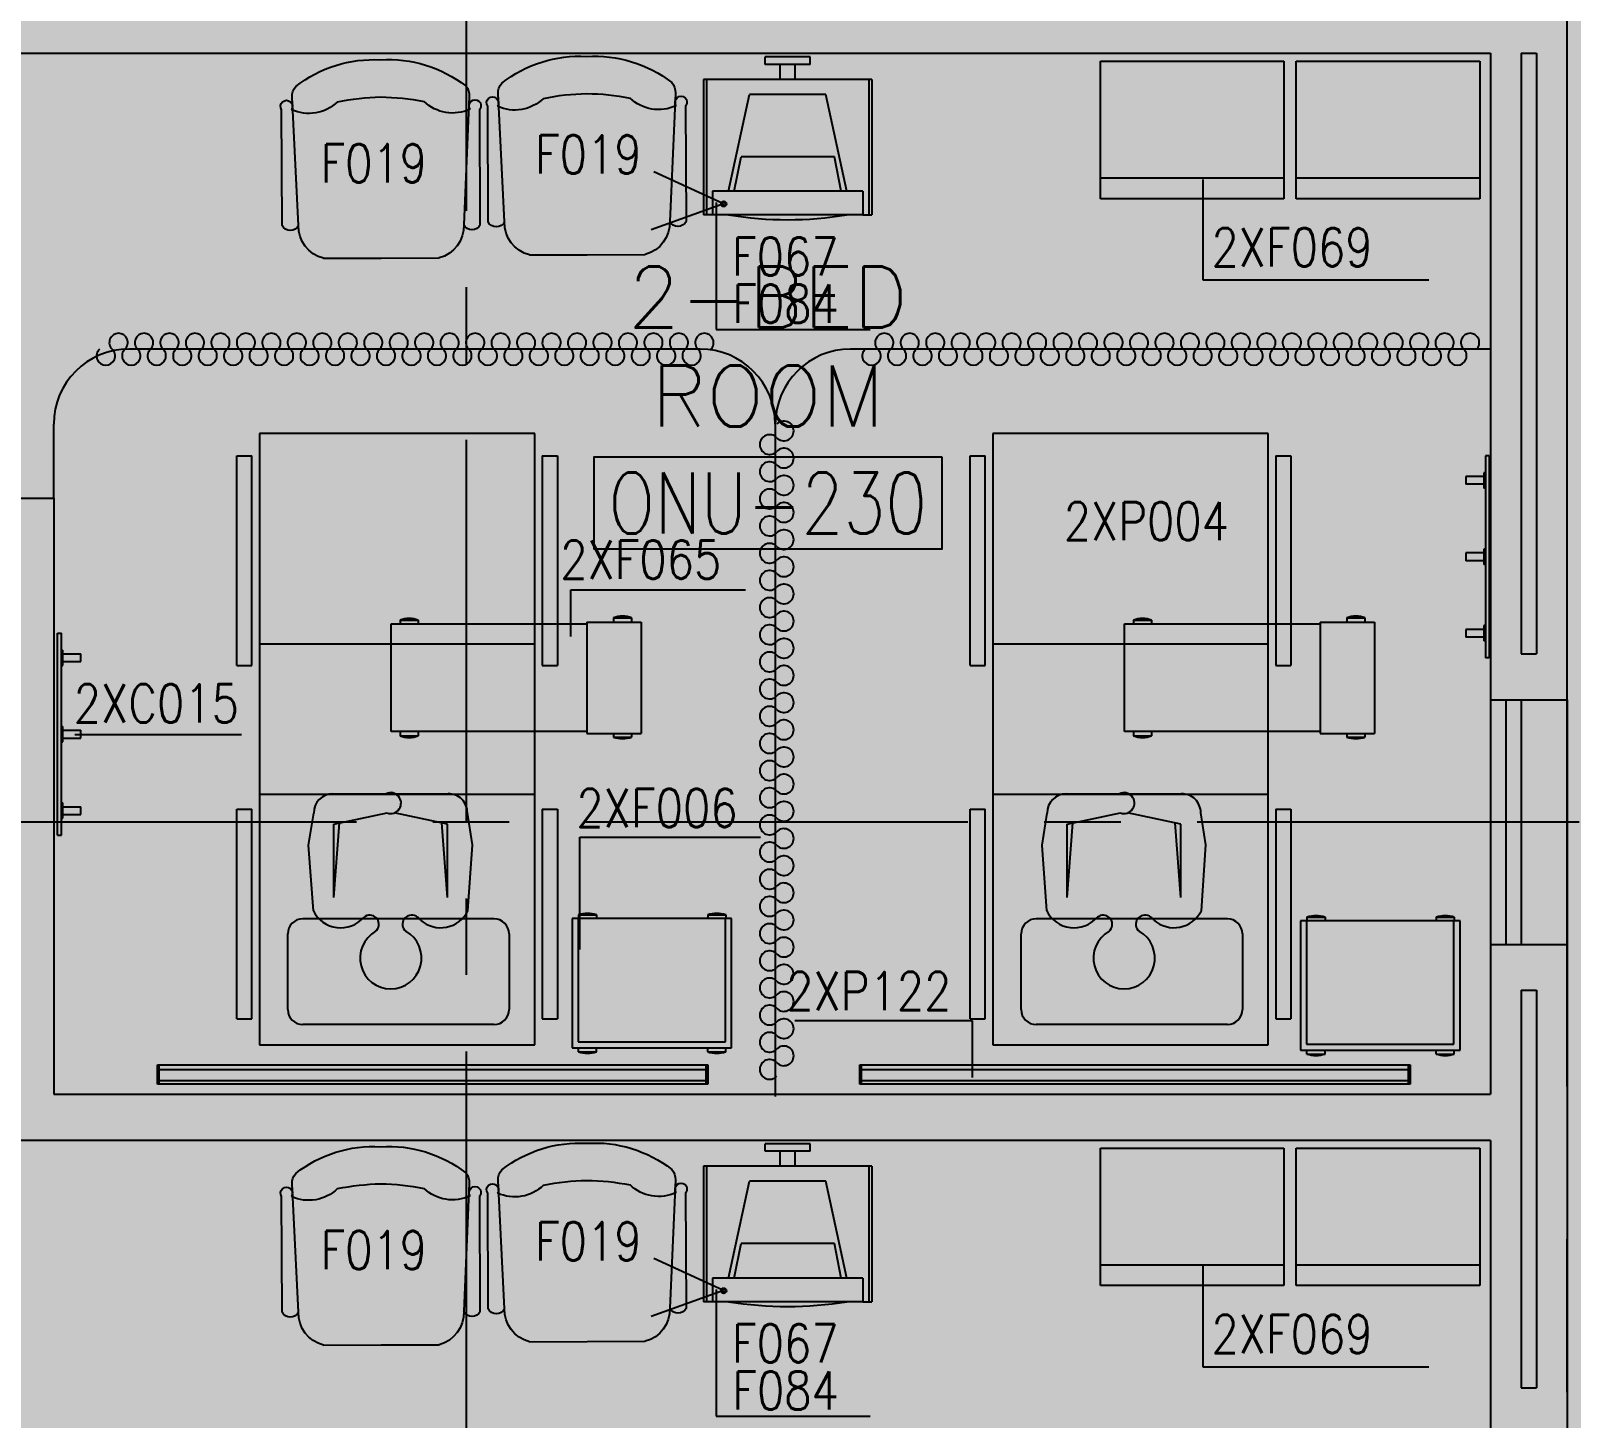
# Model space of a CAD drawing. Extents: x 88852.7 to 88945.7, y 39921.6 to 40001.1.
# Drawn here: x 88888.15 to 88893.18, y 39944.53 to 39949.07 of the extents above; entities that cross this region are included whole.
import ezdxf
from ezdxf.enums import TextEntityAlignment as Align

# ---------------------------------------------------------------- set-up
doc = ezdxf.new("R2010")
doc.units = 0
doc.header["$MEASUREMENT"] = 0
doc.linetypes.add('CENTER', pattern=[2, 1.25, -0.25, 0.25, -0.25])
doc.linetypes.add('CENTERX2', pattern=[4, 2.5, -0.5, 0.5, -0.5])
for name, color, linetype in [('A-TEXT', 7, 'CONTINUOUS'), ('AXES', 11, 'CENTERX2'), ('AXES1', 11, 'CENTER'), ('INSUL', 4, 'CONTINUOUS'), ('MEDICAL', 4, 'CONTINUOUS'), ('NON-MEDICAL', 4, 'CONTINUOUS'), ('RM-BOX', 4, 'CONTINUOUS'), ('RM-NAME', 2, 'CONTINUOUS'), ('RM-NO', 2, 'CONTINUOUS'), ('WALL', 4, 'CONTINUOUS'), ('WIN', 3, 'CONTINUOUS')]:
    doc.layers.add(name, color=color, linetype=linetype)
doc.styles.add('ROMANS', font='ROMANS.shx', dxfattribs={"width": 0.6})
doc.dimstyles.new('DIM-OUT', dxfattribs={"dimscale": 0, "dimtxt": 0.24, "dimasz": 0.08, "dimexe": 0.02, "dimexo": 0.02, "dimgap": 0.05, "dimtad": 1, "dimdec": 0, "dimlfac": 1000, "dimzin": 0, "dimdsep": 46, "dimtxsty": 'ROMANS', "dimblk1": 'ARCHTICK', "dimblk2": 'ARCHTICK', "dimsah": 1, "dimcen": 0.01, "dimdle": 0.08, "dimclrd": 4, "dimclre": 4, "dimclrt": 2, "dimadec": 0, "dimazin": 0, "dimtp": 2, "dimtm": 2, "dimtfac": 0.1142857142857143, "dimtdec": 0, "dimtix": 1, "dimtmove": 2, "dimatfit": 3, "dimldrblk": 'ARCHTICK', "dimfxl": 0, "dimtolj": 1, "dimtzin": 0, "dimarcsym": 0})

# ---------------------------------------------------------------- blocks, each defined once
blk = doc.blocks.new('RM1')
at = {"layer": 'RM-BOX'}
blk.add_lwpolyline([(569.8908462408872, -200), (-569.890846240829, -200), (-569.8908462407999, -500), (569.8908462407999, -500)], close=True, dxfattribs=at)
at = {"layer": 'RM-NAME', "style": 'ROMANS'}
for tag, p in [('ROOMNAME1', (-5.820766091346741e-11, 323.8095238095266)), ('ROOMNAME2', (0, 0))]:
    blk.add_attdef(tag, text='', height=200, dxfattribs=at).set_placement(p, align=Align.MIDDLE)
at = {"layer": 'RM-NO', "style": 'ROMANS', "width": 0.8}
blk.add_attdef('ROOMNO', text='', height=200, dxfattribs=at).set_placement((0, -350), align=Align.MIDDLE)

msp = doc.modelspace()

# ---------------------------------------------------------------- linework, layer by layer
at = {"layer": 'AXES'}
msp.add_line((88893.17025844975, 39921.61526879654), (88893.17025844975, 40000.07794392369), dxfattribs=at)
at = {"layer": 'AXES1'}
for p, q in [((88889.57025844975, 39928.47956244052), (88889.57025844975, 39987.29956244052)), ((88889.57025844975, 39928.47956244052), (88889.57025844975, 39987.29956244052)), ((88935.21025844975, 39946.47956244052), (88876.97025844976, 39946.47956244052)), ((88935.21025844975, 39946.47956244052), (88876.97025844976, 39946.47956244052))]:
    msp.add_line(p, q, dxfattribs=at)
at = {"layer": 'INSUL'}
for p, q in [((88893.02025844976, 39948.99456244052), (88893.02025844975, 39947.02956244052)), ((88893.02025844976, 39948.99456244052), (88893.07025844975, 39948.99456244052)), ((88893.07025844976, 39948.99456244052), (88893.07025844975, 39947.02956244052)), ((88893.02025844975, 39947.02956244052), (88893.07025844975, 39947.02956244052)), ((88893.02025844975, 39945.92956244052), (88893.07025844975, 39945.92956244052)), ((88893.02025844975, 39945.92956244052), (88893.02025844975, 39944.62956244052)), ((88893.07025844975, 39945.92956244052), (88893.07025844975, 39944.62956244052)), ((88893.02025844975, 39944.62956244052), (88893.07025844975, 39944.62956244052))]:
    msp.add_line(p, q, dxfattribs=at)
at = {"layer": 'MEDICAL'}
for p, q in [((88890.6948429078, 39948.98253763723), (88890.54720511253, 39948.98253763723)), ((88890.54720511253, 39948.95808945608), (88890.54720511253, 39948.98253763723)), ((88890.6948429078, 39948.95808945608), (88890.54720511253, 39948.95808945608)), ((88890.59641771094, 39948.90887685765), (88890.59641771094, 39948.95808945608)), ((88890.64563030937, 39948.90887685765), (88890.64563030937, 39948.95808945608)), ((88890.6948429078, 39948.95808945608), (88890.6948429078, 39948.98253763723)), ((88890.89661456134, 39948.90887685765), (88890.34543345898, 39948.90887685765)), ((88890.34543345898, 39948.90887685765), (88890.34543345898, 39948.46596347183)), ((88890.35527597867, 39948.90887685765), (88890.35527597867, 39948.46596347183)), ((88890.88677204166, 39948.90887685765), (88890.88677204166, 39948.46596347183)), ((88890.89661456134, 39948.90887685765), (88890.89661456134, 39948.46596347183)), ((88890.42766206927, 39948.54329755507), (88890.49625286278, 39948.85966425923)), ((88890.74579515755, 39948.85966425923), (88890.49625286278, 39948.85966425923)), ((88890.81438595105, 39948.54329755507), (88890.74579515755, 39948.85966425923)), ((88890.44633889844, 39948.54329755507), (88890.46829611476, 39948.65582532551)), ((88890.77375190555, 39948.65582532551), (88890.46829611476, 39948.65582532551)), ((88890.79570912187, 39948.54329755507), (88890.77375190555, 39948.65582532551)), ((88890.4114898175, 39948.50221039753), (88890.18283192885, 39948.60699701695)), ((88890.37496101804, 39948.54329755507), (88890.37496101804, 39948.46596347183)), ((88890.86708700229, 39948.54329755507), (88890.37496101804, 39948.54329755507)), ((88890.86708700229, 39948.54329755507), (88890.86708700229, 39948.46596347183)), ((88890.4114898175, 39948.50221039753), (88890.17469418219, 39948.41740183223)), ((88890.37496101804, 39948.46596347183), (88890.34543345898, 39948.46596347183)), ((88890.86708700229, 39948.46596347183), (88890.37496101804, 39948.46596347183)), ((88890.86708700229, 39948.46596347183), (88890.89661456134, 39948.46596347183)), ((88890.33446954402, 39948.02717292956), (88888.46632060221, 39948.02717292963)), ((88892.92025844975, 39948.02717292956), (88890.8264462248, 39948.02717292963)), ((88888.22025844974, 39947.53956244051), (88888.22025844974, 39947.7811099375)), ((88890.58052698479, 39947.7811099375), (88890.58052698479, 39945.58238211735)), ((88888.89340029711, 39947.75059501539), (88888.89340029711, 39945.75059501539)), ((88889.7934002971, 39947.75059501539), (88888.89340029711, 39947.75059501539)), ((88889.7934002971, 39945.75059501539), (88889.7934002971, 39947.75059501539)), ((88891.2922143521, 39947.75059501539), (88891.2922143521, 39945.75059501539)), ((88892.19221435211, 39947.75059501539), (88891.2922143521, 39947.75059501539)), ((88892.19221435211, 39945.75059501539), (88892.19221435211, 39947.75059501539)), ((88888.81918769868, 39946.9923874453), (88888.81918769868, 39947.67813723167)), ((88888.81918769868, 39947.67813723167), (88888.86840029711, 39947.67813723167)), ((88888.86840029711, 39946.9923874453), (88888.86840029711, 39947.67813723167)), ((88889.81840029711, 39947.67813723167), (88889.86761289553, 39947.67813723167)), ((88889.81840029711, 39947.67813723167), (88889.81840029711, 39946.9923874453)), ((88889.86761289553, 39947.67813723167), (88889.86761289553, 39946.9923874453)), ((88891.21800175367, 39946.9923874453), (88891.21800175367, 39947.67813723167)), ((88891.21800175367, 39947.67813723167), (88891.2672143521, 39947.67813723167)), ((88891.2672143521, 39946.9923874453), (88891.2672143521, 39947.67813723167)), ((88892.2172143521, 39947.67813723167), (88892.26642695053, 39947.67813723167)), ((88892.2172143521, 39947.67813723167), (88892.2172143521, 39946.9923874453)), ((88892.26642695053, 39947.67813723167), (88892.26642695053, 39946.9923874453)), ((88889.32436610873, 39947.12777847248), (88889.96412988826, 39947.12777847248)), ((88889.32436610873, 39946.77590839373), (88889.32436610873, 39947.12777847248)), ((88889.35317431885, 39947.14069002638), (88889.35317431885, 39947.12777847248)), ((88889.35317431885, 39947.14069002638), (88889.41222943696, 39947.14069002638)), ((88889.41222943696, 39947.14069002638), (88889.41222943696, 39947.12777847248)), ((88889.96412988826, 39947.13393004728), (88890.14129524259, 39947.13393004728)), ((88889.96412988826, 39947.13393004728), (88889.96412988826, 39946.76975681893)), ((88890.05121785418, 39947.14815397064), (88890.05121785418, 39947.13393004728)), ((88890.05121785418, 39947.14815397064), (88890.11027297229, 39947.14815397064)), ((88890.11027297229, 39947.14815397064), (88890.11027297229, 39947.13393004728)), ((88890.14129524259, 39947.13393004728), (88890.14129524259, 39946.76975681893)), ((88891.72318016372, 39946.77590839373), (88891.72318016372, 39947.12777847248)), ((88891.72318016372, 39947.12777847248), (88892.36294394326, 39947.12777847248)), ((88891.75198837386, 39947.14069002638), (88891.75198837386, 39947.12777847248)), ((88891.75198837386, 39947.14069002638), (88891.81104349197, 39947.14069002638)), ((88891.81104349197, 39947.14069002638), (88891.81104349197, 39947.12777847248)), ((88892.36294394326, 39947.13393004728), (88892.5401092976, 39947.13393004728)), ((88892.36294394326, 39947.13393004728), (88892.36294394326, 39946.76975681893)), ((88892.45003190919, 39947.14815397064), (88892.45003190919, 39947.13393004728)), ((88892.45003190919, 39947.14815397064), (88892.5090870273, 39947.14815397064)), ((88892.5090870273, 39947.14815397064), (88892.5090870273, 39947.13393004728)), ((88892.5401092976, 39947.13393004728), (88892.5401092976, 39946.76975681893)), ((88888.89340029711, 39947.06313789929), (88889.7934002971, 39947.06313789929)), ((88891.2922143521, 39947.06313789929), (88892.19221435211, 39947.06313789929)), ((88888.81918769868, 39946.9923874453), (88888.86840029711, 39946.9923874453)), ((88889.81840029711, 39946.9923874453), (88889.86761289553, 39946.9923874453)), ((88891.21800175367, 39946.9923874453), (88891.2672143521, 39946.9923874453)), ((88892.2172143521, 39946.9923874453), (88892.26642695053, 39946.9923874453)), ((88889.96412988826, 39946.77590839373), (88889.32436610873, 39946.77590839373)), ((88889.35317431885, 39946.77590839373), (88889.35317431885, 39946.76154637481)), ((88889.41222943696, 39946.77590839373), (88889.41222943696, 39946.76154637481)), ((88892.36294394326, 39946.77590839373), (88891.72318016372, 39946.77590839373)), ((88891.75198837386, 39946.77590839373), (88891.75198837386, 39946.76154637481)), ((88891.81104349197, 39946.77590839373), (88891.81104349197, 39946.76154637481)), ((88889.35317431885, 39946.76154637481), (88889.41222943696, 39946.76154637481)), ((88889.96412988826, 39946.76975681893), (88890.14129524259, 39946.76975681893)), ((88890.05121785418, 39946.76975681893), (88890.05121785418, 39946.75781440268)), ((88890.05121785418, 39946.75781440268), (88890.11027297229, 39946.75781440268)), ((88890.11027297229, 39946.76975681893), (88890.11027297229, 39946.75781440268)), ((88891.75198837386, 39946.76154637481), (88891.81104349197, 39946.76154637481)), ((88892.36294394326, 39946.76975681893), (88892.5401092976, 39946.76975681893)), ((88892.45003190919, 39946.76975681893), (88892.45003190919, 39946.75781440268)), ((88892.45003190919, 39946.75781440268), (88892.5090870273, 39946.75781440268)), ((88892.5090870273, 39946.76975681893), (88892.5090870273, 39946.75781440268)), ((88888.89340029711, 39946.57101191504), (88889.7934002971, 39946.57101191504)), ((88891.2922143521, 39946.57101191504), (88892.19221435211, 39946.57101191504)), ((88888.81918769868, 39945.83657713524), (88888.81918769868, 39946.52232692161)), ((88888.81918769868, 39946.52232692161), (88888.86840029711, 39946.52232692161)), ((88888.86840029711, 39945.83657713524), (88888.86840029711, 39946.52232692161)), ((88889.81840029711, 39946.52232692161), (88889.86761289553, 39946.52232692161)), ((88889.81840029711, 39946.52232692161), (88889.81840029711, 39945.83657713524)), ((88889.86761289553, 39946.52232692161), (88889.86761289553, 39945.83657713524)), ((88891.21800175367, 39945.83657713524), (88891.21800175367, 39946.52232692161)), ((88891.21800175367, 39946.52232692161), (88891.2672143521, 39946.52232692161)), ((88891.2672143521, 39945.83657713524), (88891.2672143521, 39946.52232692161)), ((88892.2172143521, 39946.52232692161), (88892.26642695053, 39946.52232692161)), ((88892.2172143521, 39946.52232692161), (88892.2172143521, 39945.83657713524)), ((88892.26642695053, 39946.52232692161), (88892.26642695053, 39945.83657713524)), ((88889.93665802776, 39946.17618632763), (88889.99571314587, 39946.17618632763)), ((88889.93665802776, 39946.17618632763), (88889.93665802776, 39946.16402415574)), ((88889.99571314587, 39946.17618632763), (88889.99571314587, 39946.16402415574)), ((88890.35938142684, 39946.17618632763), (88890.41843654495, 39946.17618632763)), ((88890.35938142684, 39946.17618632763), (88890.35938142684, 39946.16402415574)), ((88890.41843654495, 39946.17618632763), (88890.41843654495, 39946.16402415574)), ((88892.31956194501, 39946.1686866734), (88892.37861706312, 39946.1686866734)), ((88892.31956194501, 39946.1686866734), (88892.31956194501, 39946.15652450151)), ((88892.37861706312, 39946.1686866734), (88892.37861706312, 39946.15652450151)), ((88892.7422853441, 39946.1686866734), (88892.8013404622, 39946.1686866734)), ((88892.7422853441, 39946.1686866734), (88892.7422853441, 39946.15652450151)), ((88892.8013404622, 39946.1686866734), (88892.8013404622, 39946.15652450151)), ((88889.66025483454, 39946.16334835024), (88889.03492419748, 39946.16334835024)), ((88889.91560489718, 39946.16402415574), (88889.91560489718, 39945.74079580929)), ((88890.43725844049, 39946.16402415574), (88889.91560489718, 39946.16402415574)), ((88889.93528993655, 39946.16402415574), (88889.93528993655, 39945.76048084865)), ((88890.41757340112, 39945.76048084865), (88890.41757340112, 39946.16402415574)), ((88890.43725844049, 39945.74079580929), (88890.43725844049, 39946.16402415574)), ((88892.05906888955, 39946.16334835024), (88891.43373825248, 39946.16334835024)), ((88892.82016235775, 39946.15652450151), (88892.29850881443, 39946.15652450151)), ((88892.29850881443, 39946.15652450151), (88892.29850881443, 39945.73329615506)), ((88892.3181938538, 39946.15652450151), (88892.3181938538, 39945.75298119442)), ((88892.80047731838, 39945.75298119442), (88892.80047731838, 39946.15652450151)), ((88892.82016235775, 39945.73329615506), (88892.82016235775, 39946.15652450151)), ((88888.98571159906, 39945.86672212562), (88888.98571159906, 39946.11413575182)), ((88889.70946743297, 39946.11413575182), (88889.70946743297, 39945.86672212562)), ((88891.38452565405, 39945.86672212562), (88891.38452565405, 39946.11413575182)), ((88892.10828148796, 39946.11413575182), (88892.10828148796, 39945.86672212562)), ((88888.81918769868, 39945.83657713524), (88888.86840029711, 39945.83657713524)), ((88889.66025483454, 39945.81750952719), (88889.03492419748, 39945.81750952719)), ((88889.81840029711, 39945.83657713524), (88889.86761289553, 39945.83657713524)), ((88891.21800175367, 39945.83657713524), (88891.2672143521, 39945.83657713524)), ((88892.05906888955, 39945.81750952719), (88891.43373825248, 39945.81750952719)), ((88892.2172143521, 39945.83657713524), (88892.26642695053, 39945.83657713524)), ((88888.89340029711, 39945.75059501539), (88889.7934002971, 39945.75059501539)), ((88889.91560489718, 39945.74079580929), (88890.43725844049, 39945.74079580929)), ((88889.93528993655, 39945.76048084865), (88890.41757340112, 39945.76048084865)), ((88889.93665802776, 39945.72863363738), (88889.93665802776, 39945.74079580929)), ((88889.93665802776, 39945.72863363738), (88889.99571314587, 39945.72863363738)), ((88889.99571314587, 39945.72863363738), (88889.99571314587, 39945.74079580929)), ((88890.35938142684, 39945.72863363738), (88890.35938142684, 39945.74079580929)), ((88890.35938142684, 39945.72863363738), (88890.41843654495, 39945.72863363738)), ((88890.41843654495, 39945.72863363738), (88890.41843654495, 39945.74079580929)), ((88891.2922143521, 39945.75059501539), (88892.19221435211, 39945.75059501539)), ((88892.29850881443, 39945.73329615506), (88892.82016235775, 39945.73329615506)), ((88892.3181938538, 39945.75298119442), (88892.80047731838, 39945.75298119442)), ((88892.31956194501, 39945.72113398315), (88892.31956194501, 39945.73329615506)), ((88892.31956194501, 39945.72113398315), (88892.37861706312, 39945.72113398315)), ((88892.37861706312, 39945.72113398315), (88892.37861706312, 39945.73329615506)), ((88892.7422853441, 39945.72113398315), (88892.7422853441, 39945.73329615506)), ((88892.7422853441, 39945.72113398315), (88892.8013404622, 39945.72113398315)), ((88892.8013404622, 39945.72113398315), (88892.8013404622, 39945.73329615506)), ((88888.559467434, 39945.68538721031), (88890.35982374793, 39945.68538721031)), ((88888.559467434, 39945.62233356858), (88888.559467434, 39945.68538721031)), ((88888.56561900879, 39945.62233356858), (88888.56561900879, 39945.68538721031)), ((88888.56561900879, 39945.67077722016), (88890.35367217312, 39945.67077722015)), ((88890.35367217312, 39945.68538721027), (88890.35367217312, 39945.62233356854)), ((88890.35982374793, 39945.68538721031), (88890.35982374793, 39945.62233356854)), ((88890.85667572265, 39945.68538721031), (88892.65703203659, 39945.68538721031)), ((88890.85667572265, 39945.62233356858), (88890.85667572265, 39945.68538721031)), ((88890.86282729746, 39945.62233356858), (88890.86282729746, 39945.68538721031)), ((88890.86282729746, 39945.67077722016), (88892.65088046179, 39945.67077722015)), ((88892.65088046179, 39945.68538721027), (88892.65088046179, 39945.62233356854)), ((88892.65703203659, 39945.68538721031), (88892.65703203659, 39945.62233356854)), ((88890.35982374793, 39945.62233356857), (88888.559467434, 39945.62233356858)), ((88890.35367217312, 39945.63386777133), (88888.56561900879, 39945.63386777134)), ((88892.65703203659, 39945.62233356857), (88890.85667572265, 39945.62233356858)), ((88892.65088046179, 39945.63386777133), (88890.86282729746, 39945.63386777134)), ((88890.6948429078, 39945.42753763723), (88890.54720511253, 39945.42753763723)), ((88890.54720511253, 39945.40308945608), (88890.54720511253, 39945.42753763723)), ((88890.6948429078, 39945.40308945608), (88890.6948429078, 39945.42753763723)), ((88890.6948429078, 39945.40308945608), (88890.54720511253, 39945.40308945608)), ((88890.59641771094, 39945.35387685765), (88890.59641771094, 39945.40308945608)), ((88890.64563030937, 39945.35387685765), (88890.64563030937, 39945.40308945608)), ((88890.89661456134, 39945.35387685765), (88890.34543345898, 39945.35387685765)), ((88890.34543345898, 39945.35387685765), (88890.34543345898, 39944.91096347183)), ((88890.35527597867, 39945.35387685765), (88890.35527597867, 39944.91096347183)), ((88890.88677204166, 39945.35387685765), (88890.88677204166, 39944.91096347183)), ((88890.89661456134, 39945.35387685765), (88890.89661456134, 39944.91096347183)), ((88890.42766206927, 39944.98829755507), (88890.49625286278, 39945.30466425923)), ((88890.74579515755, 39945.30466425923), (88890.49625286278, 39945.30466425923)), ((88890.81438595105, 39944.98829755507), (88890.74579515755, 39945.30466425923)), ((88890.44633889844, 39944.98829755507), (88890.46829611476, 39945.10082532551)), ((88890.77375190555, 39945.10082532551), (88890.46829611476, 39945.10082532551)), ((88890.79570912187, 39944.98829755507), (88890.77375190555, 39945.10082532551)), ((88890.4114898175, 39944.94721039753), (88890.18283192885, 39945.05199701695)), ((88890.37496101804, 39944.98829755507), (88890.37496101804, 39944.91096347183)), ((88890.86708700229, 39944.98829755507), (88890.37496101804, 39944.98829755507)), ((88890.86708700229, 39944.98829755507), (88890.86708700229, 39944.91096347183)), ((88890.4114898175, 39944.94721039753), (88890.17469418219, 39944.86240183223)), ((88890.37496101804, 39944.91096347183), (88890.34543345898, 39944.91096347183)), ((88890.86708700229, 39944.91096347183), (88890.37496101804, 39944.91096347183)), ((88890.86708700229, 39944.91096347183), (88890.89661456134, 39944.91096347183))]:
    msp.add_line(p, q, dxfattribs=at)
at = {"layer": 'MEDICAL', "const_width": 0.0007381889763779523}
for points in [[(88890.18320102335, 39948.60699701695, -1), (88890.18246283436, 39948.60699701695, -1)], [(88890.17469418219, 39948.41740183223, -1), (88890.17395599322, 39948.41740183223, -1)], [(88890.18320102335, 39945.05199701695, -1), (88890.18246283436, 39945.05199701695, -1)], [(88890.17469418219, 39944.86240183223, -1), (88890.17395599322, 39944.86240183223, -1)]]:
    msp.add_lwpolyline(points, format="xyb", close=True, dxfattribs=at)
at = {"layer": 'MEDICAL'}
for centre, radius in [((88890.41193754281, 39948.50178651698), 0.008681158060852562), ((88890.41193754281, 39948.50178651698), 0.005325391936819217), ((88890.41193754281, 39944.94678651698), 0.008681158060852562), ((88890.41193754281, 39944.94678651698), 0.005325391936819217)]:
    msp.add_circle(centre, radius, dxfattribs=at)
for centre, radius, start, end in [((88890.62102401016, 39949.63590418653), 1.185812007059398, 260.6152773515107, 279.3847226484892), ((88888.46632144187, 39947.7811099375), 0.2460629921259841, 90, 180), ((88890.33446399267, 39947.7811099375), 0.2460629921259841, 0, 90), ((88890.82658997692, 39947.7811099375), 0.2460629921259841, 90, 180), ((88889.38270187791, 39947.05456797913), 0.09104330708663272, 71.07535558421918, 108.9246444157808), ((88890.08074541324, 39947.06203192339), 0.09104330708663272, 71.07535558421918, 108.9246444157808), ((88891.7815159329, 39947.05456797913), 0.09104330708663272, 71.07535558421918, 108.9246444157808), ((88892.47955946824, 39947.06203192339), 0.09104330708663272, 71.07535558421918, 108.9246444157808), ((88889.38270187791, 39946.84766842205), 0.09104330708660129, 251.0753555842192, 288.9246444157808), ((88890.08074541324, 39946.84393644992), 0.09104330708660129, 251.0753555842192, 288.9246444157808), ((88891.7815159329, 39946.84766842205), 0.09104330708660129, 251.0753555842192, 288.9246444157808), ((88892.47955946824, 39946.84393644992), 0.09104330708660129, 251.0753555842192, 288.9246444157808), ((88889.96618558682, 39946.0900642804), 0.09104330708663272, 71.07535558421918, 108.9246444157808), ((88890.3889089859, 39946.0900642804), 0.09104330708663272, 71.07535558421918, 108.9246444157808), ((88892.34908950407, 39946.08256462617), 0.09104330708663272, 71.07535558421918, 108.9246444157808), ((88892.77181290316, 39946.08256462617), 0.09104330708663272, 71.07535558421918, 108.9246444157808), ((88889.03492419748, 39946.11413575182), 0.04921259842519683, 90, 180), ((88889.66025483454, 39946.11413575182), 0.04921259842519683, 0, 90), ((88891.43373825248, 39946.11413575182), 0.04921259842519683, 90, 180), ((88892.05906888955, 39946.11413575182), 0.04921259842519683, 0, 90), ((88889.03492419748, 39945.86672212562), 0.04921259842519683, 180, 270), ((88889.66025483454, 39945.86672212562), 0.04921259842519683, 270, 0), ((88891.43373825248, 39945.86672212562), 0.04921259842519683, 180, 270), ((88892.05906888955, 39945.86672212562), 0.04921259842519683, 270, 0), ((88889.96618558682, 39945.81475568464), 0.09104330708663272, 251.0753555842192, 288.9246444157808), ((88890.3889089859, 39945.81475568464), 0.09104330708663272, 251.0753555842192, 288.9246444157808), ((88892.34908950407, 39945.8072560304), 0.09104330708663272, 251.0753555842192, 288.9246444157808), ((88892.77181290316, 39945.8072560304), 0.09104330708663272, 251.0753555842192, 288.9246444157808), ((88890.62102401016, 39946.08090418653), 1.185812007059398, 260.6152773515107, 279.3847226484892)]:
    msp.add_arc(centre, radius, start, end, dxfattribs=at)
at = {"layer": 'MEDICAL', "color": 15}
for centre, radius, start, end in [((88888.43225449519, 39948.04832617241), 0.03022016358403887, 313.5683623532261, 226.4316376467739), ((88888.51556780715, 39948.04832617241), 0.03022016358404023, 313.5683623532261, 226.4316376467739), ((88888.5988811191, 39948.04832617241), 0.03022016358403887, 313.5683623532261, 226.4316376467739), ((88888.68219443105, 39948.04832617241), 0.03022016358403887, 313.5683623532261, 226.4316376467739), ((88888.76550774301, 39948.04832617241), 0.03022016358404023, 313.5683623532261, 226.4316376467739), ((88888.84882105495, 39948.04832617241), 0.03022016358403887, 313.5683623532261, 226.4316376467739), ((88888.93213436691, 39948.04832617241), 0.03022016358403887, 313.5683623532261, 226.4316376467739), ((88889.01544767886, 39948.04832617241), 0.03022016358403955, 313.5683623532261, 226.4316376467739), ((88889.09876099082, 39948.04832617241), 0.03022016358403887, 313.5683623532261, 226.4316376467739), ((88889.18207430276, 39948.04832617241), 0.03022016358403887, 313.5683623532261, 226.4316376467739), ((88889.26538761472, 39948.04832617241), 0.03022016358403955, 313.5683623532261, 226.4316376467739), ((88889.34870092667, 39948.04832617241), 0.03022016358403887, 313.5683623532261, 226.4316376467739), ((88889.43201423863, 39948.04832617241), 0.03022016358403887, 313.5683623532261, 226.4316376467739), ((88889.51532755057, 39948.04832617241), 0.03022016358403955, 313.5683623532261, 226.4316376467739), ((88889.59864086253, 39948.04832617241), 0.03022016358403887, 313.5683623532261, 226.4316376467739), ((88889.68195417448, 39948.04832617241), 0.03022016358403887, 313.5683623532261, 226.4316376467739), ((88889.76526748644, 39948.04832617241), 0.03022016358403955, 313.5683623532261, 226.4316376467739), ((88889.8485807984, 39948.04832617241), 0.03022016358403887, 313.5683623532261, 226.4316376467739), ((88889.93189411034, 39948.04832617241), 0.03022016358403887, 313.5683623532261, 226.4316376467739), ((88890.0152074223, 39948.04832617241), 0.03022016358403955, 313.5683623532261, 226.4316376467739), ((88890.09852073425, 39948.04832617241), 0.03022016358403887, 313.5683623532261, 226.4316376467739), ((88890.1818340462, 39948.04832617241), 0.03022016358403887, 313.5683623532261, 226.4316376467739), ((88890.26514735815, 39948.04832617241), 0.03022016358403955, 313.5683623532261, 226.4316376467739), ((88890.34846067011, 39948.04832617241), 0.03022016358403887, 313.5683623532261, 226.4316376467739), ((88890.93693443923, 39948.04832617241), 0.03022016358403887, 313.5683623532261, 226.4316376467739), ((88891.02024775118, 39948.04832617241), 0.03022016358404023, 313.5683623532261, 226.4316376467739), ((88891.10356106314, 39948.04832617241), 0.03022016358403887, 313.5683623532261, 226.4316376467739), ((88891.18687437508, 39948.04832617241), 0.03022016358403887, 313.5683623532261, 226.4316376467739), ((88891.27018768704, 39948.04832617241), 0.03022016358404023, 313.5683623532261, 226.4316376467739), ((88891.35350099899, 39948.04832617241), 0.03022016358403887, 313.5683623532261, 226.4316376467739), ((88891.43681431095, 39948.04832617241), 0.03022016358403887, 313.5683623532261, 226.4316376467739), ((88891.52012762289, 39948.04832617241), 0.03022016358403955, 313.5683623532261, 226.4316376467739), ((88891.60344093485, 39948.04832617241), 0.03022016358403887, 313.5683623532261, 226.4316376467739), ((88891.6867542468, 39948.04832617241), 0.03022016358403887, 313.5683623532261, 226.4316376467739), ((88891.77006755875, 39948.04832617241), 0.03022016358403955, 313.5683623532261, 226.4316376467739), ((88891.8533808707, 39948.04832617241), 0.03022016358403887, 313.5683623532261, 226.4316376467739), ((88891.93669418266, 39948.04832617241), 0.03022016358403887, 313.5683623532261, 226.4316376467739), ((88892.02000749462, 39948.04832617241), 0.03022016358403955, 313.5683623532261, 226.4316376467739), ((88892.10332080656, 39948.04832617241), 0.03022016358403887, 313.5683623532261, 226.4316376467739), ((88892.18663411852, 39948.04832617241), 0.03022016358403887, 313.5683623532261, 226.4316376467739), ((88892.26994743047, 39948.04832617241), 0.03022016358403955, 313.5683623532261, 226.4316376467739), ((88892.35326074243, 39948.04832617241), 0.03022016358403887, 313.5683623532261, 226.4316376467739), ((88892.43657405437, 39948.04832617241), 0.03022016358403887, 313.5683623532261, 226.4316376467739), ((88892.51988736633, 39948.04832617241), 0.03022016358403955, 313.5683623532261, 226.4316376467739), ((88892.60320067828, 39948.04832617241), 0.03022016358403887, 313.5683623532261, 226.4316376467739), ((88892.68651399024, 39948.04832617241), 0.03022016358403887, 313.5683623532261, 226.4316376467739), ((88892.76982730218, 39948.04832617241), 0.03022016358403955, 313.5683623532261, 226.4316376467739), ((88892.85314061414, 39948.04832617241), 0.03022016358403887, 313.5683623532261, 226.4316376467739), ((88888.39059783921, 39948.00453397948), 0.03022016358403752, 133.5683623532261, 46.43163764677393), ((88888.47391115117, 39948.00453397948), 0.0302201635840361, 133.5683623532261, 46.43163764677393), ((88888.55722446312, 39948.00453397948), 0.03022016358403887, 133.5683623532261, 46.43163764677393), ((88888.64053777508, 39948.00453397948), 0.03022016358403752, 133.5683623532261, 46.43163764677393), ((88888.72385108702, 39948.00453397948), 0.0302201635840361, 133.5683623532261, 46.43163764677393), ((88888.80716439898, 39948.00453397948), 0.03022016358403887, 133.5683623532261, 46.43163764677393), ((88888.89047771093, 39948.00453397948), 0.03022016358403752, 133.5683623532261, 46.43163764677393), ((88888.97379102289, 39948.00453397948), 0.0302201635840382, 133.5683623532261, 46.43163764677393), ((88889.05710433483, 39948.00453397948), 0.0302201635840382, 133.5683623532261, 46.43163764677393), ((88889.14041764679, 39948.00453397948), 0.0302201635840382, 133.5683623532261, 46.43163764677393), ((88889.22373095875, 39948.00453397948), 0.0302201635840382, 133.5683623532261, 46.43163764677393), ((88889.3070442707, 39948.00453397948), 0.0302201635840382, 133.5683623532261, 46.43163764677393), ((88889.39035758266, 39948.00453397948), 0.0302201635840382, 133.5683623532261, 46.43163764677393), ((88889.4736708946, 39948.00453397948), 0.0302201635840382, 133.5683623532261, 46.43163764677393), ((88889.55698420656, 39948.00453397948), 0.0302201635840382, 133.5683623532261, 46.43163764677393), ((88889.6402975185, 39948.00453397948), 0.0302201635840382, 133.5683623532261, 46.43163764677393), ((88889.72361083046, 39948.00453397948), 0.0302201635840382, 133.5683623532261, 46.43163764677393), ((88889.80692414241, 39948.00453397948), 0.0302201635840382, 133.5683623532261, 46.43163764677393), ((88889.89023745437, 39948.00453397948), 0.0302201635840382, 133.5683623532261, 46.43163764677393), ((88889.97355076631, 39948.00453397948), 0.0302201635840382, 133.5683623532261, 46.43163764677393), ((88890.05686407827, 39948.00453397948), 0.0302201635840382, 133.5683623532261, 46.43163764677393), ((88890.14017739022, 39948.00453397948), 0.0302201635840382, 133.5683623532261, 46.43163764677393), ((88890.22349070218, 39948.00453397948), 0.0302201635840382, 133.5683623532261, 46.43163764677393), ((88890.30680401412, 39948.00453397948), 0.0302201635840382, 133.5683623532261, 46.43163764677393), ((88890.89527778325, 39948.00453397948), 0.03022016358403752, 133.5683623532261, 46.43163764677393), ((88890.9785910952, 39948.00453397948), 0.0302201635840361, 133.5683623532261, 46.43163764677393), ((88891.06190440715, 39948.00453397948), 0.03022016358403887, 133.5683623532261, 46.43163764677393), ((88891.14521771911, 39948.00453397948), 0.03022016358403752, 133.5683623532261, 46.43163764677393), ((88891.22853103105, 39948.00453397948), 0.0302201635840361, 133.5683623532261, 46.43163764677393), ((88891.31184434301, 39948.00453397948), 0.03022016358403887, 133.5683623532261, 46.43163764677393), ((88891.39515765497, 39948.00453397948), 0.03022016358403752, 133.5683623532261, 46.43163764677393), ((88891.47847096692, 39948.00453397948), 0.0302201635840382, 133.5683623532261, 46.43163764677393), ((88891.56178427888, 39948.00453397948), 0.0302201635840382, 133.5683623532261, 46.43163764677393), ((88891.64509759082, 39948.00453397948), 0.0302201635840382, 133.5683623532261, 46.43163764677393), ((88891.72841090278, 39948.00453397948), 0.0302201635840382, 133.5683623532261, 46.43163764677393), ((88891.81172421473, 39948.00453397948), 0.0302201635840382, 133.5683623532261, 46.43163764677393), ((88891.89503752669, 39948.00453397948), 0.0302201635840382, 133.5683623532261, 46.43163764677393), ((88891.97835083863, 39948.00453397948), 0.0302201635840382, 133.5683623532261, 46.43163764677393), ((88892.06166415059, 39948.00453397948), 0.0302201635840382, 133.5683623532261, 46.43163764677393), ((88892.14497746254, 39948.00453397948), 0.0302201635840382, 133.5683623532261, 46.43163764677393), ((88892.2282907745, 39948.00453397948), 0.0302201635840382, 133.5683623532261, 46.43163764677393), ((88892.31160408644, 39948.00453397948), 0.0302201635840382, 133.5683623532261, 46.43163764677393), ((88892.3949173984, 39948.00453397948), 0.0302201635840382, 133.5683623532261, 46.43163764677393), ((88892.47823071036, 39948.00453397948), 0.0302201635840382, 133.5683623532261, 46.43163764677393), ((88892.5615440223, 39948.00453397948), 0.0302201635840382, 133.5683623532261, 46.43163764677393), ((88892.64485733426, 39948.00453397948), 0.0302201635840382, 133.5683623532261, 46.43163764677393), ((88892.72817064621, 39948.00453397948), 0.0302201635840382, 133.5683623532261, 46.43163764677393), ((88892.81148395817, 39948.00453397948), 0.0302201635840382, 133.5683623532261, 46.43163764677393), ((88890.60843530227, 39947.75908761205), 0.03223484115630669, 223.5683623555836, 136.4316376444164), ((88890.56172362983, 39947.71465384567), 0.03223484115630813, 43.56836235558358, 316.4316376444164), ((88890.60843530227, 39947.67022007931), 0.03223484115630516, 223.5683623555836, 136.4316376444164), ((88890.56172362983, 39947.62578631293), 0.03223484115630958, 43.56836235558358, 316.4316376444164), ((88890.60843530227, 39947.58135254656), 0.03223484115630813, 223.5683623555836, 136.4316376444164), ((88890.56172362983, 39947.53691878018), 0.03223484115630813, 43.56836235558358, 316.4316376444164), ((88890.56172362983, 39947.44805124743), 0.03223484115630813, 43.56836235558358, 316.4316376444164), ((88890.60843530227, 39947.4924850138), 0.03223484115630669, 223.5683623555836, 136.4316376444164), ((88890.60843530227, 39947.40361748105), 0.03223484115630516, 223.5683623555836, 136.4316376444164), ((88890.56172362983, 39947.35918371468), 0.03223484115630958, 43.56836235558358, 316.4316376444164), ((88890.60843530227, 39947.3147499483), 0.03223484115630813, 223.5683623555836, 136.4316376444164), ((88890.56172362983, 39947.27031618194), 0.03223484115630813, 43.56836235558358, 316.4316376444164), ((88890.60843530227, 39947.22588241556), 0.03223484115630669, 223.5683623555836, 136.4316376444164), ((88890.56172362983, 39947.18144864919), 0.03223484115630813, 43.56836235558358, 316.4316376444164), ((88890.56172362983, 39947.09258111643), 0.03223484115630885, 43.56836235558358, 316.4316376444164), ((88890.60843530227, 39947.13701488281), 0.03223484115630741, 223.5683623555836, 136.4316376444164), ((88890.60843530227, 39947.04814735005), 0.03223484115630741, 223.5683623555836, 136.4316376444164), ((88890.56172362983, 39947.00371358368), 0.03223484115630813, 43.56836235558358, 316.4316376444164), ((88890.60843530227, 39946.9592798173), 0.03223484115630741, 223.5683623555836, 136.4316376444164), ((88890.56172362983, 39946.91484605093), 0.03223484115630813, 43.56836235558358, 316.4316376444164), ((88890.60843530227, 39946.87041228455), 0.03223484115630741, 223.5683623555836, 136.4316376444164), ((88890.56172362983, 39946.82597851818), 0.03223484115630885, 43.56836235558358, 316.4316376444164), ((88890.60843530227, 39946.7815447518), 0.03223484115630741, 223.5683623555836, 136.4316376444164), ((88890.56172362983, 39946.73711098544), 0.03223484115630813, 43.56836235558358, 316.4316376444164), ((88890.60843530227, 39946.69267721906), 0.03223484115630741, 223.5683623555836, 136.4316376444164), ((88890.56172362983, 39946.64824345268), 0.03223484115630813, 43.56836235558358, 316.4316376444164), ((88890.60843530227, 39946.60380968631), 0.03223484115630741, 223.5683623555836, 136.4316376444164), ((88890.56172362983, 39946.55937591993), 0.03223484115630885, 43.56836235558358, 316.4316376444164), ((88890.60843530227, 39946.51494215356), 0.03223484115630741, 223.5683623555836, 136.4316376444164), ((88890.56172362983, 39946.47050838718), 0.03223484115630813, 43.56836235558358, 316.4316376444164), ((88890.60843530227, 39946.42607462081), 0.03223484115630741, 223.5683623555836, 136.4316376444164), ((88890.56172362983, 39946.38164085443), 0.03223484115630813, 43.56836235558358, 316.4316376444164), ((88890.60843530227, 39946.33720708807), 0.03223484115630741, 223.5683623555836, 136.4316376444164), ((88890.56172362983, 39946.29277332169), 0.03223484115630885, 43.56836235558358, 316.4316376444164), ((88890.60843530227, 39946.24833955531), 0.03223484115630741, 223.5683623555836, 136.4316376444164), ((88890.56172362983, 39946.20390578893), 0.03223484115630813, 43.56836235558358, 316.4316376444164), ((88890.60843530227, 39946.15947202256), 0.03223484115630741, 223.5683623555836, 136.4316376444164), ((88890.56172362983, 39946.11503825618), 0.03223484115630813, 43.56836235558358, 316.4316376444164), ((88890.60843530227, 39946.07060448981), 0.03223484115630741, 223.5683623555836, 136.4316376444164), ((88890.56172362983, 39946.02617072344), 0.03223484115630885, 43.56836235558358, 316.4316376444164), ((88890.56172362983, 39945.93730319069), 0.03223484115630813, 43.56836235558358, 316.4316376444164), ((88890.60843530227, 39945.98173695706), 0.03223484115630741, 223.5683623555836, 136.4316376444164), ((88890.60843530227, 39945.89286942431), 0.03223484115630741, 223.5683623555836, 136.4316376444164), ((88890.56172362983, 39945.84843565794), 0.03223484115630813, 43.56836235558358, 316.4316376444164), ((88890.60843530227, 39945.80400189156), 0.03223484115630741, 223.5683623555836, 136.4316376444164), ((88890.56172362983, 39945.75956812519), 0.03223484115630885, 43.56836235558358, 316.4316376444164), ((88890.60843530227, 39945.71513435881), 0.03223484115630741, 223.5683623555836, 136.4316376444164), ((88890.56172362983, 39945.67070059244), 0.03223484115630813, 43.56836235558358, 316.4316376444164)]:
    msp.add_arc(centre, radius, start, end, dxfattribs=at)
at = {"layer": 'NON-MEDICAL'}
for p, q in [((88891.64371686109, 39948.51862940063), (88891.64371686109, 39948.96862940063)), ((88891.64371686109, 39948.96862940063), (88892.24371686108, 39948.96862940063)), ((88892.24371686108, 39948.96862940063), (88892.24371686108, 39948.51862940063)), ((88892.28472942008, 39948.96862940063), (88892.88472942008, 39948.96862940063)), ((88892.28472942008, 39948.51862940063), (88892.28472942008, 39948.96862940063)), ((88892.88472942008, 39948.96862940063), (88892.88472942008, 39948.51862940063)), ((88892.24371686108, 39948.58577706538), (88891.64371686109, 39948.58577706538)), ((88892.88472942008, 39948.58577706538), (88892.28472942008, 39948.58577706538)), ((88892.24371686108, 39948.51862940063), (88891.64371686109, 39948.51862940063)), ((88892.88472942008, 39948.51862940063), (88892.28472942008, 39948.51862940063)), ((88892.90300695824, 39947.67751768618), (88892.90300695824, 39947.01711768618)), ((88892.91570695824, 39947.67751768618), (88892.90300695824, 39947.67751768618)), ((88892.91570695824, 39947.67751768618), (88892.91570695824, 39947.01711768618)), ((88892.89800695825, 39947.61001768619), (88892.83950695825, 39947.61001768619)), ((88892.83950695825, 39947.61001768619), (88892.83950695825, 39947.58461768619)), ((88892.89800695825, 39947.58461768619), (88892.83950695825, 39947.58461768619)), ((88892.90300695824, 39947.62231768619), (88892.89800695825, 39947.62231768619)), ((88892.89800695825, 39947.62231768619), (88892.89800695825, 39947.57231768619)), ((88892.90300695824, 39947.57231768619), (88892.89800695825, 39947.57231768619)), ((88892.89800695825, 39947.36001768619), (88892.83950695825, 39947.36001768619)), ((88892.83950695825, 39947.36001768619), (88892.83950695825, 39947.33461768619)), ((88892.89800695825, 39947.33461768619), (88892.83950695825, 39947.33461768619)), ((88892.90300695824, 39947.37231768619), (88892.89800695825, 39947.37231768619)), ((88892.89800695825, 39947.37231768619), (88892.89800695825, 39947.32231768619)), ((88892.90300695824, 39947.32231768619), (88892.89800695825, 39947.32231768619)), ((88888.23272390905, 39947.09752476893), (88888.24542390904, 39947.09752476893)), ((88888.23272390905, 39946.43712476893), (88888.23272390905, 39947.09752476893)), ((88888.24542390904, 39946.43712476893), (88888.24542390904, 39947.09752476893)), ((88892.89800695825, 39947.11001768619), (88892.83950695825, 39947.11001768619)), ((88892.83950695825, 39947.11001768619), (88892.83950695825, 39947.08461768619)), ((88892.89800695825, 39947.08461768619), (88892.83950695825, 39947.08461768619)), ((88892.89800695825, 39947.12231768619), (88892.89800695825, 39947.07231768619)), ((88892.90300695824, 39947.12231768619), (88892.89800695825, 39947.12231768619)), ((88892.90300695824, 39947.07231768619), (88892.89800695825, 39947.07231768619)), ((88888.24542390904, 39947.04232476893), (88888.25042390905, 39947.04232476893)), ((88888.25042390905, 39946.99232476893), (88888.25042390905, 39947.04232476893)), ((88888.25042390905, 39947.03002476893), (88888.30892390905, 39947.03002476893)), ((88888.30892390905, 39947.00462476893), (88888.30892390905, 39947.03002476893)), ((88888.24542390904, 39946.99232476893), (88888.25042390905, 39946.99232476893)), ((88888.25042390905, 39947.00462476893), (88888.30892390905, 39947.00462476893)), ((88892.91570695824, 39947.01711768618), (88892.90300695824, 39947.01711768618)), ((88888.24542390904, 39946.79232476893), (88888.25042390905, 39946.79232476893)), ((88888.25042390905, 39946.74232476893), (88888.25042390905, 39946.79232476893)), ((88888.25042390905, 39946.78002476893), (88888.30892390905, 39946.78002476893)), ((88888.30892390905, 39946.75462476893), (88888.30892390905, 39946.78002476893)), ((88888.24542390904, 39946.74232476893), (88888.25042390905, 39946.74232476893)), ((88888.25042390905, 39946.75462476893), (88888.30892390905, 39946.75462476893)), ((88889.13337749649, 39946.57235057266), (88889.3072655563, 39946.57255605103)), ((88889.33708521626, 39946.57259128803), (88889.51050058995, 39946.57279620784)), ((88891.53219155148, 39946.57235057266), (88891.7060796113, 39946.57255605103)), ((88891.73589927125, 39946.57259128803), (88891.90931464494, 39946.57279620784)), ((88888.24542390904, 39946.54232476893), (88888.25042390905, 39946.54232476893)), ((88888.25042390905, 39946.49232476893), (88888.25042390905, 39946.54232476893)), ((88888.25042390905, 39946.53002476893), (88888.30892390905, 39946.53002476893)), ((88888.30892390905, 39946.50462476893), (88888.30892390905, 39946.53002476893)), ((88888.24542390904, 39946.49232476893), (88888.25042390905, 39946.49232476893)), ((88888.25042390905, 39946.50462476893), (88888.30892390905, 39946.50462476893)), ((88889.05403951739, 39946.40467825921), (88889.07059792012, 39946.50942245121)), ((88889.13639606794, 39946.47293376381), (88889.31071851557, 39946.5097943898)), ((88889.13667945836, 39946.23311187819), (88889.13639606794, 39946.47293376381)), ((88889.13667945836, 39946.23311187819), (88889.15470652489, 39946.4768055251)), ((88889.50771698239, 39946.47337254274), (88889.33360523872, 39946.50975894582)), ((88889.5080003728, 39946.23355065711), (88889.48939742631, 39946.47720101943)), ((88889.5080003728, 39946.23355065711), (88889.50771698239, 39946.47337254274)), ((88889.59023461374, 39946.40531186507), (88889.5734287114, 39946.51001663146)), ((88891.45285357238, 39946.40467825921), (88891.46941197511, 39946.50942245121)), ((88891.53521012294, 39946.47293376381), (88891.70953257057, 39946.5097943898)), ((88891.53549351335, 39946.23311187819), (88891.53521012294, 39946.47293376381)), ((88891.53549351335, 39946.23311187819), (88891.5535205799, 39946.4768055251)), ((88891.90653103738, 39946.47337254274), (88891.73241929371, 39946.50975894582)), ((88891.9068144278, 39946.23355065711), (88891.8882114813, 39946.47720101943)), ((88891.9068144278, 39946.23355065711), (88891.90653103738, 39946.47337254274)), ((88891.98904866874, 39946.40531186507), (88891.9722427664, 39946.51001663146)), ((88888.23272390905, 39946.43712476893), (88888.24542390904, 39946.43712476893)), ((88889.06954880654, 39946.18902847474), (88889.05403951739, 39946.40467825921)), ((88889.5752350211, 39946.18962602915), (88889.59023461374, 39946.40531186507)), ((88891.46836286155, 39946.18902847474), (88891.45285357238, 39946.40467825921)), ((88891.9740490761, 39946.18962602915), (88891.98904866874, 39946.40531186507)), ((88891.64371686109, 39944.96362940063), (88891.64371686109, 39945.41362940063)), ((88891.64371686109, 39945.41362940063), (88892.24371686108, 39945.41362940063)), ((88892.24371686108, 39945.41362940063), (88892.24371686108, 39944.96362940063)), ((88892.28472942008, 39945.41362940063), (88892.88472942008, 39945.41362940063)), ((88892.28472942008, 39944.96362940063), (88892.28472942008, 39945.41362940063)), ((88892.88472942008, 39945.41362940063), (88892.88472942008, 39944.96362940063)), ((88892.24371686108, 39945.03077706538), (88891.64371686109, 39945.03077706538)), ((88892.88472942008, 39945.03077706538), (88892.28472942008, 39945.03077706538)), ((88892.24371686108, 39944.96362940063), (88891.64371686109, 39944.96362940063)), ((88892.88472942008, 39944.96362940063), (88892.28472942008, 39944.96362940063))]:
    msp.add_line(p, q, dxfattribs=at)
at = {"layer": 'NON-MEDICAL', "extrusion": (0, 0, -1)}
for p, q in [((88889.0211037123, 39948.43163286991), (88889.00014972579, 39948.85134741177)), ((88889.57965763028, 39948.85332798229), (88889.56157299677, 39948.43348001906)), ((88889.69497560782, 39948.44282968816), (88889.67402162132, 39948.86254423002)), ((88890.2535295258, 39948.86452480053), (88890.2354448923, 39948.44467683731)), ((88888.96705678385, 39948.431448155), (88888.96576377944, 39948.80977665414)), ((88889.61561992523, 39948.43366473397), (88889.61432692081, 39948.81199323312)), ((88889.64092867938, 39948.44264497324), (88889.63963567498, 39948.82097347239)), ((88890.28949182075, 39948.44486155222), (88890.28819881634, 39948.82319005136)), ((88889.77641543033, 39948.33501290364), (88889.96557967989, 39948.33565940584)), ((88889.96557967989, 39948.33565940584), (88890.15474392947, 39948.33630590804)), ((88889.1025435348, 39948.32381608539), (88889.29170778437, 39948.3244625876)), ((88889.29170778437, 39948.3244625876), (88889.48087203394, 39948.3251090898)), ((88890.2535295258, 39945.30952480053), (88890.2354448923, 39944.88967683731)), ((88889.0211037123, 39944.87663286991), (88889.00014972579, 39945.29634741177)), ((88889.57965763028, 39945.29832798229), (88889.56157299677, 39944.87848001906)), ((88889.64092867938, 39944.88764497324), (88889.63963567498, 39945.26597347239)), ((88889.69497560782, 39944.88782968816), (88889.67402162132, 39945.30754423002)), ((88890.28949182075, 39944.88986155222), (88890.28819881634, 39945.26819005136)), ((88888.96705678385, 39944.876448155), (88888.96576377944, 39945.25477665414)), ((88889.61561992523, 39944.87866473397), (88889.61432692081, 39945.25699323312)), ((88889.1025435348, 39944.76881608539), (88889.29170778437, 39944.7694625876)), ((88889.29170778437, 39944.7694625876), (88889.48087203394, 39944.7701090898)), ((88889.77641543033, 39944.78001290364), (88889.96557967989, 39944.78065940584)), ((88889.96557967989, 39944.78065940584), (88890.15474392947, 39944.78130590804))]:
    msp.add_line(p, q, dxfattribs=at)
for centre, radius, start, end in [((-88889.94002434298, 39948.57288811337), 0.4119960122209382, 51.85124021840207, 93.24743082159256), ((-88889.98951289682, 39948.57305724923), 0.4119960122207696, 86.36093382701418, 127.7571244337994), ((-88889.26615244745, 39948.56169129512), 0.4119960122209382, 51.85124021840207, 93.24743082159256), ((-88889.31564100129, 39948.56186043099), 0.4119960122207696, 86.36093382701418, 127.7571244337994), ((-88889.5287199699, 39948.85501064246), 0.05096544506934862, 140.2645030975208, 181.8920044647977), ((-88889.72494659033, 39948.8645750237), 0.0509654450693346, 357.7163601880571, 39.34386155364572), ((-88890.20259186541, 39948.86620746071), 0.05096544506934862, 140.2645030975208, 181.8920044647977), ((-88888.98169375467, 39948.82107730507), 0.01953122685105648, 324.6482863124744, 214.9600783417485), ((-88889.05424628926, 39948.93266875867), 0.1351779156423789, 225.8365734989153, 294.7276634356798), ((-88889.0510746948, 39948.85337820545), 0.0509654450693346, 357.7163601880571, 39.34386155364572), ((-88889.30221510403, 39948.10074112994), 0.7508748075252426, 78.18141266886164, 89.060744559261), ((-88889.28272990741, 39948.10067453583), 0.7508748075250167, 90.54762009163589, 101.4269519833343), ((-88889.52500647692, 39948.93427766468), 0.135177915642385, 244.8807012170785, 313.7717911545831), ((-88889.59832007469, 39948.82318473432), 0.01953122685105648, 324.6482863124744, 214.9600783417485), ((-88889.6555656502, 39948.83227412331), 0.01953122685105648, 324.6482863124744, 214.9600783417485), ((-88889.7281181848, 39948.94386557692), 0.1351779156423789, 225.8365734989153, 294.7276634356798), ((-88889.97608699957, 39948.11193794818), 0.7508748075252426, 78.18141266886164, 89.060744559261), ((-88889.95660180294, 39948.11187135408), 0.7508748075250167, 90.54762009163589, 101.4269519833343), ((-88890.19887837245, 39948.94547448293), 0.135177915642385, 244.8807012170785, 313.7717911545831), ((-88890.27219197022, 39948.83438155257), 0.01953122685105648, 324.6482863124744, 214.9600783417485), ((-88889.45366120338, 39948.42960567536), 0.1079813210387472, 177.9437999526723, 255.404360005404), ((-88889.58854854379, 39948.44759278274), 0.03044421513186904, 207.225524097152, 332.3828405551072), ((-88889.6679042264, 39948.45675773692), 0.03044421513186962, 207.225524097152, 332.3828405551072), ((-88889.80291136252, 39948.43969304154), 0.107981321038722, 284.2040046461908, 1.66456469910588), ((-88890.12753309892, 39948.44080249361), 0.1079813210387472, 177.9437999526723, 255.404360005404), ((-88890.26242043932, 39948.45878960098), 0.03044421513186904, 207.225524097152, 332.3828405551072), ((-88888.99403233087, 39948.44556091867), 0.03044421513186962, 207.225524097152, 332.3828405551072), ((-88889.12903946699, 39948.42849622329), 0.107981321038722, 284.2040046461908, 1.66456469910588), ((-88889.26615244745, 39945.00669129512), 0.4119960122209382, 51.85124021840207, 93.24743082159256), ((-88889.31564100129, 39945.00686043099), 0.4119960122207696, 86.36093382701418, 127.7571244337994), ((-88889.94002434298, 39945.01788811337), 0.4119960122209382, 51.85124021840207, 93.24743082159256), ((-88889.98951289682, 39945.01805724923), 0.4119960122207696, 86.36093382701418, 127.7571244337994), ((-88889.0510746948, 39945.29837820545), 0.0509654450693346, 357.7163601880571, 39.34386155364572), ((-88889.5287199699, 39945.30001064246), 0.05096544506934862, 140.2645030975208, 181.8920044647977), ((-88889.72494659033, 39945.3095750237), 0.0509654450693346, 357.7163601880571, 39.34386155364572), ((-88890.20259186541, 39945.31120746071), 0.05096544506934862, 140.2645030975208, 181.8920044647977), ((-88888.98169375467, 39945.26607730507), 0.01953122685105648, 324.6482863124744, 214.9600783417485), ((-88889.05424628926, 39945.37766875867), 0.1351779156423789, 225.8365734989153, 294.7276634356798), ((-88889.30221510403, 39944.54574112994), 0.7508748075252426, 78.18141266886164, 89.060744559261), ((-88889.28272990741, 39944.54567453584), 0.7508748075250167, 90.54762009163589, 101.4269519833343), ((-88889.52500647692, 39945.37927766468), 0.135177915642385, 244.8807012170785, 313.7717911545831), ((-88889.59832007469, 39945.26818473432), 0.01953122685105648, 324.6482863124744, 214.9600783417485), ((-88889.6555656502, 39945.27727412331), 0.01953122685105648, 324.6482863124744, 214.9600783417485), ((-88889.7281181848, 39945.38886557692), 0.1351779156423789, 225.8365734989153, 294.7276634356798), ((-88889.97608699957, 39944.55693794818), 0.7508748075252426, 78.18141266886164, 89.060744559261), ((-88889.95660180294, 39944.55687135408), 0.7508748075250167, 90.54762009163589, 101.4269519833343), ((-88890.19887837245, 39945.39047448293), 0.135177915642385, 244.8807012170785, 313.7717911545831), ((-88890.27219197022, 39945.27938155257), 0.01953122685105648, 324.6482863124744, 214.9600783417485), ((-88888.99403233087, 39944.89056091867), 0.03044421513186962, 207.225524097152, 332.3828405551072), ((-88889.12903946699, 39944.87349622329), 0.107981321038722, 284.2040046461908, 1.66456469910588), ((-88889.45366120338, 39944.87460567536), 0.1079813210387472, 177.9437999526723, 255.404360005404), ((-88889.58854854379, 39944.89259278274), 0.03044421513186904, 207.225524097152, 332.3828405551072), ((-88889.6679042264, 39944.90175773692), 0.03044421513186962, 207.225524097152, 332.3828405551072), ((-88889.80291136252, 39944.88469304154), 0.107981321038722, 284.2040046461908, 1.66456469910588), ((-88890.12753309892, 39944.88580249361), 0.1079813210387472, 177.9437999526723, 255.404360005404), ((-88890.26242043932, 39944.90378960098), 0.03044421513186904, 207.225524097152, 332.3828405551072)]:
    msp.add_arc(centre, radius, start, end, dxfattribs=at)
at = {"layer": 'NON-MEDICAL'}
for centre, radius, start, end in [((88889.13345176901, 39946.50949672375), 0.0628538927944191, 90.06770469612613, 180.0677046927911), ((88889.32221162948, 39946.54190252299), 0.03410313598586761, 250.3051599254894, 115.9929761772359), ((88889.51057486248, 39946.50994235893), 0.0628538927944191, 0.06770469279108202, 90.06770469612613), ((88891.53226582402, 39946.50949672375), 0.0628538927944191, 90.06770469612613, 180.0677046927911), ((88891.72102568447, 39946.54190252299), 0.03410313598586761, 250.3051599254894, 115.9929761772359), ((88891.90938891748, 39946.50994235893), 0.0628538927944191, 0.06770469279108202, 90.06770469612613), ((88889.15884517654, 39946.23370296148), 0.09984814200245842, 206.578550507738, 318.5373513198966), ((88889.26207282311, 39946.13064362376), 0.04660228849490911, 119.0182169392415, 142.5423080499676), ((88889.25401618455, 39946.14532820493), 0.02985305455057437, 310.1114188173584, 119.1680283578306), ((88889.39087143674, 39946.14548992273), 0.02985305455057437, 60.96738102983159, 230.0239905704992), ((88889.38284952531, 39946.13078634201), 0.04660228849490911, 37.59310133482123, 61.11719244709007), ((88889.48583331959, 39946.23408935368), 0.09984814200245842, 228.5792658695171, 333.5568588798592), ((88891.55765923153, 39946.23370296148), 0.09984814200245842, 206.578550507738, 318.5373513198966), ((88891.6608868781, 39946.13064362376), 0.04660228849490911, 119.0182169392415, 142.5423080499676), ((88891.65283023955, 39946.14532820493), 0.02985305455057437, 310.1114188173584, 119.1680283578306), ((88891.78968549173, 39946.14548992273), 0.02985305455057437, 60.96738102983159, 230.0239905704992), ((88891.7816635803, 39946.13078634201), 0.04660228849490911, 37.59310133482123, 61.11719244709007), ((88891.88464737458, 39946.23408935368), 0.09984814200245842, 228.5792658695171, 333.5568588798592), ((88889.32257444614, 39946.03485750878), 0.1005662284710706, 119.3714355363852, 60.76397385238651), ((88891.72138850113, 39946.03485750878), 0.1005662284710706, 119.3714355363852, 60.76397385238651)]:
    msp.add_arc(centre, radius, start, end, dxfattribs=at)
at = {"layer": 'WALL', "linetype": 'ByBlock'}
for p, q in [((88893.17025844975, 39946.87956244052), (88893.17025844975, 39949.14456244051)), ((88886.27025844975, 39948.99456244052), (88892.92025844975, 39948.99456244052)), ((88892.92025844975, 39948.99456244052), (88892.92025844975, 39946.87956244052)), ((88887.97025844976, 39947.53956244052), (88888.22025844976, 39947.53956244052)), ((88888.22025844976, 39947.53956244052), (88888.22025844976, 39945.58956244052)), ((88893.16693256496, 39947.02956244052), (88893.17025844975, 39947.02956244052)), ((88892.92025844975, 39946.87956244052), (88893.17025844975, 39946.87956244052)), ((88892.92025844975, 39946.07956244052), (88892.92025844975, 39945.58956244052)), ((88892.92025844975, 39946.07956244052), (88893.17025844975, 39946.07956244052)), ((88893.17025844975, 39946.07956244052), (88893.17025844975, 39944.47956244052)), ((88893.16693256496, 39945.92956244052), (88893.17025844975, 39945.92956244052)), ((88888.22025844976, 39945.58956244052), (88892.92025844975, 39945.58956244052)), ((88886.27025844975, 39945.43956244052), (88892.92025844975, 39945.43956244052)), ((88892.92025844975, 39945.43771361677), (88892.92025844975, 39944.47956244052)), ((88893.16693256496, 39944.62956244052), (88893.17025844975, 39944.62956244052))]:
    msp.add_line(p, q, dxfattribs=at)
at = {"layer": 'WIN'}
for p, q in [((88892.92025844975, 39946.87956244052), (88892.92025844975, 39946.07956244052)), ((88892.97025844976, 39946.87956244052), (88892.97025844976, 39946.07956244052)), ((88893.02025844976, 39946.87956244052), (88893.02025844976, 39946.07956244052)), ((88893.17025844975, 39946.87956244052), (88893.17025844975, 39946.07956244052))]:
    msp.add_line(p, q, dxfattribs=at)

# ---------------------------------------------------------------- block references
at = {"layer": 'RM-NO', "xscale": 0.001000000003841706, "yscale": 0.000999999996565748, "zscale": 0.001}
msp.add_blockref('RM1', (88890.55635211575, 39947.87328657389), dxfattribs=at).add_auto_attribs({'ROOMNO': 'ONU-230', 'ROOMNAME2': 'ROOM', 'ROOMNAME1': '2-BED'})

# ---------------------------------------------------------------- texts
at = {"layer": 'A-TEXT', "color": 7, "ltscale": 400, "style": 'ROMANS', "width": 0.8339742554873566}
for s, p in [('F019', (88889.09303392276, 39948.57235398779)), ('F019', (88889.7948436077, 39948.60114005159)), ('F067', (88890.43908946824, 39948.267304033)), ('2XF069', (88892.0071060119, 39948.29751817993)), ('F084', (88890.4399258557, 39948.11294917791)), ('2XP004', (88891.5240806994, 39947.40159938478)), ('2XF065', (88889.87682572153, 39947.27575623141)), ('2XC015', (88888.2854710419, 39946.80536794232)), ('2XF006', (88889.92978652038, 39946.46330742041)), ('2XP122', (88890.61597525247, 39945.86481509295)), ('F019', (88889.7948436077, 39945.04614005159)), ('F019', (88889.09303392276, 39945.01735398779)), ('2XF069', (88892.0071060119, 39944.74251817993)), ('F067', (88890.43908946824, 39944.712304033)), ('F084', (88890.4399258557, 39944.55794917791))]:
    msp.add_text(s, height=0.125, dxfattribs=at).set_placement(p)

# ---------------------------------------------------------------- leaders
at = {"layer": 'A-TEXT'}
for points in [[(88891.97902661994, 39948.58200842465), (88891.97902661994, 39948.25289241025), (88892.71866690711, 39948.25289241025)], [(88890.38689261884, 39948.50624256281), (88890.38689261884, 39948.09122986768), (88890.89094336478, 39948.09122986768)], [(88889.91150743252, 39947.08640359926), (88889.91150743252, 39947.2399001714), (88890.48349158753, 39947.2399001714)], [(88888.2891007566, 39946.76648117702), (88888.83465767308, 39946.76648117702)], [(88889.94066507404, 39946.06304807837), (88889.94066507404, 39946.43075419183), (88890.53189700114, 39946.43075419183)], [(88891.22580753235, 39945.64420504501), (88891.22580753235, 39945.82952818416), (88890.64389269103, 39945.82952818416)], [(88891.97902661994, 39945.02700842465), (88891.97902661994, 39944.69789241025), (88892.71866690711, 39944.69789241025)], [(88890.38689261884, 39944.95124256281), (88890.38689261884, 39944.53622986768), (88890.89094336478, 39944.53622986768)]]:
    msp.add_leader(points, dimstyle='DIM-OUT', override={"dimscale": 1, "dimasz": 40}, dxfattribs=at)

doc.saveas('drawing.dxf')
